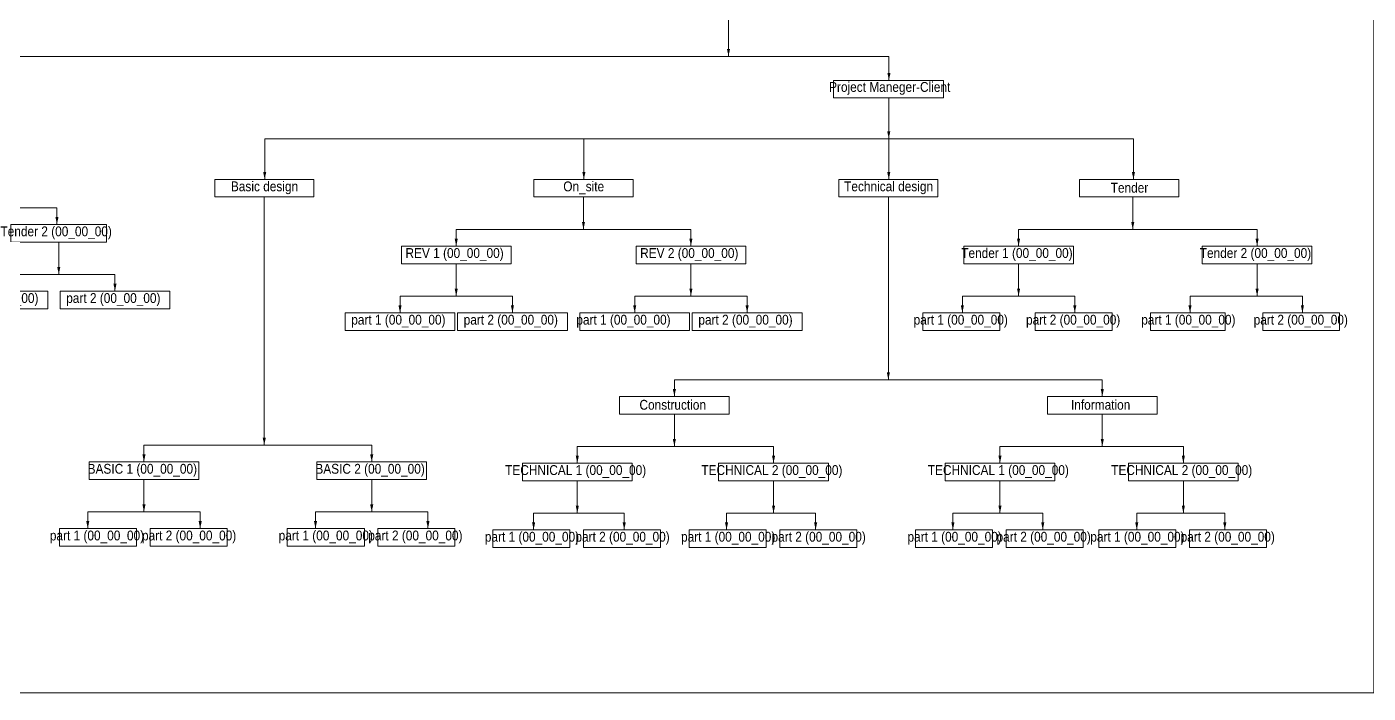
# Model space of a CAD drawing. Header units: millimetres. Extents: x 925681 to 1410834, y 71669 to 296428.
# Drawn here: x 1139506 to 1226654, y 71669 to 114970 of the extents above; entities that cross this region are included whole.
import ezdxf
from ezdxf.enums import TextEntityAlignment as Align

# ---------------------------------------------------------------- set-up
doc = ezdxf.new("R2010")
doc.units = ezdxf.units.MM
doc.header["$LTSCALE"] = 100
doc.layers.add('Ap0205_T', color=253, linetype='Continuous', lineweight=50)
doc.layers.add('Ap0302_PC', color=4, linetype='Continuous', lineweight=9)
doc.styles.add('Fosup_text tieu de', font='01.shx', dxfattribs={"width": 0.9})

# ---------------------------------------------------------------- blocks, each defined once
blk = doc.blocks.new('Tieu de')
at = {"layer": 'Ap0205_T', "style": 'Fosup_text tieu de', "width": 0.9}
blk.add_attdef('%%USA', text='', height=800, dxfattribs=at).set_placement((379, 211), align=Align.MIDDLE)
at = {"layer": 'Ap0205_T', "color": 243, "style": 'Fosup_text tieu de', "width": 0.9}
blk.add_attdef('SA', text='', height=400, dxfattribs=at).set_placement((225, -480), align=Align.MIDDLE)
blk = doc.blocks.new('A$C3F392F38')
at = {"color": 1}
blk.add_solid([(100, 480), (0, 0), (-100, 480)], dxfattribs=at)

msp = doc.modelspace()

# ---------------------------------------------------------------- linework, layer by layer
at = {"layer": 'Ap0302_PC', "ltscale": 0.3}
for p, q in [((1185102, 145311.2), (1185094.1, 113051.3)), ((1195519.2, 113051.3), (1081706.3, 113051.3)), ((1195519.2, 113051.3), (1195519.2, 111491.7)), ((1195507, 110347.7), (1195507, 107701.9)), ((1211403.3, 107701.9), (1154960.2, 107701.9)), ((1154960.2, 107701.9), (1154960.2, 105056.2)), ((1175698.3, 107701.9), (1175698.3, 105056.2)), ((1195507, 107701.9), (1195507, 105056.2)), ((1211403.3, 107701.9), (1211403.3, 105056.2)), ((1154932.9, 103912.1), (1154932.9, 87787.4)), ((1154932.9, 103912.1), (1154932.9, 87787.4)), ((1175671, 103912.1), (1175671, 101808.6)), ((1175671, 103912.1), (1175671, 101808.6)), ((1195479.7, 103912.1), (1195479.7, 92039)), ((1211359.4, 103912.1), (1211359.4, 101808.6)), ((1141463.1, 103216.8), (1126060.4, 103216.8)), ((1141463.1, 103216.8), (1141463.1, 102130.6)), ((1182652.9, 101808.6), (1167405.4, 101808.6)), ((1167405.4, 101808.6), (1167405.4, 100722.5)), ((1182652.9, 101808.6), (1182652.9, 100722.5)), ((1219438.3, 101808.6), (1203941.5, 101808.6)), ((1203941.5, 101808.6), (1203941.5, 100722.5)), ((1219438.3, 101808.6), (1219438.3, 100722.5)), ((1141582.3, 100986.6), (1141582.3, 98883.1)), ((1141582.3, 100986.6), (1141582.3, 98883.1)), ((1167405.4, 99578.4), (1167405.4, 97475)), ((1167405.4, 99578.4), (1167405.4, 97475)), ((1182652.9, 99578.4), (1182652.9, 97475)), ((1182652.9, 99578.4), (1182652.9, 97475)), ((1203941.5, 99578.4), (1203941.5, 97475)), ((1203941.5, 99578.4), (1203941.5, 97475)), ((1219438.3, 99578.4), (1219438.3, 97475)), ((1219438.3, 99578.4), (1219438.3, 97475)), ((1145234.4, 98883.1), (1137930.3, 98883.1)), ((1145234.4, 98883.1), (1145234.4, 97797)), ((1171057.5, 97475), (1163753.4, 97475)), ((1163753.4, 97475), (1163753.4, 96388.8)), ((1171057.5, 97475), (1171057.5, 96388.8)), ((1186304.9, 97475), (1179000.8, 97475)), ((1179000.8, 97475), (1179000.8, 96388.8)), ((1186304.9, 97475), (1186304.9, 96388.8)), ((1207593.5, 97475), (1200289.4, 97475)), ((1200289.4, 97475), (1200289.4, 96388.8)), ((1207593.5, 97475), (1207593.5, 96388.8)), ((1222383.1, 97475), (1215079, 97475)), ((1215079, 97475), (1215079, 96388.8)), ((1222383.1, 97475), (1222383.1, 96388.8)), ((1195479.7, 94142.5), (1195479.7, 92039)), ((1209380.4, 92039), (1181579, 92039)), ((1181579, 92039), (1181579, 90952.9)), ((1209380.4, 92039), (1209380.4, 90952.9)), ((1181579, 89808.8), (1181579, 87705.3)), ((1181579, 89808.8), (1181579, 87705.3)), ((1209380.4, 89808.8), (1209380.4, 87705.3)), ((1209380.4, 89808.8), (1209380.4, 87705.3)), ((1161914.8, 87787.4), (1147117.5, 87787.4)), ((1147117.5, 87787.4), (1147117.5, 86701.3)), ((1161914.8, 87787.4), (1161914.8, 86701.3)), ((1188021.1, 87705.3), (1175271.7, 87705.3)), ((1175271.7, 87705.3), (1175271.7, 86619.2)), ((1188021.1, 87705.3), (1188021.1, 86619.2)), ((1214647.1, 87705.3), (1202733.4, 87705.3)), ((1202733.4, 87705.3), (1202733.4, 86619.2)), ((1214647.1, 87705.3), (1214647.1, 86619.2)), ((1147117.5, 85557.2), (1147117.5, 83453.8)), ((1147117.5, 85557.2), (1147117.5, 83453.8)), ((1161914.8, 85557.2), (1161914.8, 83453.8)), ((1161914.8, 85557.2), (1161914.8, 83453.8)), ((1175271.7, 85475.1), (1175271.7, 83371.7)), ((1175271.7, 85475.1), (1175271.7, 83371.7)), ((1188021.1, 85475.1), (1188021.1, 83371.7)), ((1188021.1, 85475.1), (1188021.1, 83371.7)), ((1202733.4, 85475.1), (1202733.4, 83371.7)), ((1202733.4, 85475.1), (1202733.4, 83371.7)), ((1214647.1, 85475.1), (1214647.1, 83371.7)), ((1214647.1, 85475.1), (1214647.1, 83371.7)), ((1150769.6, 83453.8), (1143465.5, 83453.8)), ((1143465.5, 83453.8), (1143465.5, 82367.6)), ((1150769.6, 83453.8), (1150769.6, 82367.6)), ((1165566.8, 83453.8), (1158262.7, 83453.8)), ((1158262.7, 83453.8), (1158262.7, 82367.6)), ((1165566.8, 83453.8), (1165566.8, 82367.6)), ((1178318.3, 83371.7), (1172432.3, 83371.7)), ((1172432.3, 83371.7), (1172432.3, 82285.5)), ((1178318.3, 83371.7), (1178318.3, 82285.5)), ((1190756.2, 83371.7), (1184966.8, 83371.7)), ((1184966.8, 83371.7), (1184966.8, 82285.5)), ((1190756.2, 83371.7), (1190756.2, 82285.5)), ((1205512.3, 83371.7), (1199674.4, 83371.7)), ((1199674.4, 83371.7), (1199674.4, 82285.5)), ((1205512.3, 83371.7), (1205512.3, 82285.5)), ((1217339.6, 83371.7), (1211622.7, 83371.7)), ((1211622.7, 83371.7), (1211622.7, 82285.5)), ((1217339.6, 83371.7), (1217339.6, 82285.5))]:
    msp.add_line(p, q, dxfattribs=at)
for points in [[(1191905.9, 111491.7), (1199053.2, 111491.7), (1199053.2, 110347.7), (1191905.9, 110347.7)], [(1151711.7, 105056.2), (1158154, 105056.2), (1158154, 103912.1), (1151711.7, 103912.1)], [(1172449.8, 105056.2), (1178892.1, 105056.2), (1178892.1, 103912.1), (1172449.8, 103912.1)], [(1192258.6, 105056.2), (1198700.8, 105056.2), (1198700.8, 103912.1), (1192258.6, 103912.1)], [(1207907.4, 105056.2), (1214349.7, 105056.2), (1214349.7, 103912.1), (1207907.4, 103912.1)], [(1138473.7, 102130.6), (1144690.9, 102130.6), (1144690.9, 100986.6), (1138473.7, 100986.6)], [(1163839.3, 100722.5), (1170971.6, 100722.5), (1170971.6, 99578.4), (1163839.3, 99578.4)], [(1179086.7, 100722.5), (1186219, 100722.5), (1186219, 99578.4), (1179086.7, 99578.4)], [(1200375.3, 100722.5), (1207507.6, 100722.5), (1207507.6, 99578.4), (1200375.3, 99578.4)], [(1215872.2, 100722.5), (1223004.5, 100722.5), (1223004.5, 99578.4), (1215872.2, 99578.4)], [(1133740.5, 97797), (1140872.8, 97797), (1140872.8, 96652.9), (1133740.5, 96652.9)], [(1141668.2, 97797), (1148800.5, 97797), (1148800.5, 96652.9), (1141668.2, 96652.9)], [(1160187.2, 96388.8), (1167319.5, 96388.8), (1167319.5, 95244.7), (1160187.2, 95244.7)], [(1167491.3, 96388.8), (1174623.6, 96388.8), (1174623.6, 95244.7), (1167491.3, 95244.7)], [(1175434.7, 96388.8), (1182567, 96388.8), (1182567, 95244.7), (1175434.7, 95244.7)], [(1182738.8, 96388.8), (1189871.1, 96388.8), (1189871.1, 95244.7), (1182738.8, 95244.7)], [(1197723.1, 96388.8), (1202721.9, 96388.8), (1202721.9, 95244.7), (1197723.1, 95244.7)], [(1205019, 96388.8), (1210016, 96388.8), (1210016, 95244.7), (1205019, 95244.7)], [(1212512.8, 96388.8), (1217368.4, 96388.8), (1217368.4, 95244.7), (1212512.8, 95244.7)], [(1219815.1, 96388.8), (1224789.8, 96388.8), (1224789.8, 95244.7), (1219815.1, 95244.7)], [(1178012.9, 90952.9), (1185145.2, 90952.9), (1185145.2, 89808.8), (1178012.9, 89808.8)], [(1205814.2, 90952.9), (1212946.5, 90952.9), (1212946.5, 89808.8), (1205814.2, 89808.8)], [(1143551.4, 86701.3), (1150683.7, 86701.3), (1150683.7, 85557.2), (1143551.4, 85557.2)], [(1158348.6, 86701.3), (1165480.9, 86701.3), (1165480.9, 85557.2), (1158348.6, 85557.2)], [(1171705.6, 86619.2), (1178837.9, 86619.2), (1178837.9, 85475.1), (1171705.6, 85475.1)], [(1184454.9, 86619.2), (1191587.2, 86619.2), (1191587.2, 85475.1), (1184454.9, 85475.1)], [(1199167.3, 86619.2), (1206299.6, 86619.2), (1206299.6, 85475.1), (1199167.3, 85475.1)], [(1211081, 86619.2), (1218213.3, 86619.2), (1218213.3, 85475.1), (1211081, 85475.1)], [(1141631.7, 82367.6), (1146638.7, 82367.6), (1146638.7, 81223.6), (1141631.7, 81223.6)], [(1147517.7, 82367.6), (1152524.7, 82367.6), (1152524.7, 81223.6), (1147517.7, 81223.6)], [(1156428.9, 82367.6), (1161436, 82367.6), (1161436, 81223.6), (1156428.9, 81223.6)], [(1162314.9, 82367.6), (1167321.9, 82367.6), (1167321.9, 81223.6), (1162314.9, 81223.6)], [(1169785.9, 82285.5), (1174792.9, 82285.5), (1174792.9, 81141.5), (1169785.9, 81141.5)], [(1175671.9, 82285.5), (1180678.9, 82285.5), (1180678.9, 81141.5), (1175671.9, 81141.5)], [(1182535.2, 82285.5), (1187542.3, 82285.5), (1187542.3, 81141.5), (1182535.2, 81141.5)], [(1188421.2, 82285.5), (1193428.2, 82285.5), (1193428.2, 81141.5), (1188421.2, 81141.5)], [(1197247.6, 82285.5), (1202254.6, 82285.5), (1202254.6, 81141.5), (1197247.6, 81141.5)], [(1203133.6, 82285.5), (1208140.6, 82285.5), (1208140.6, 81141.5), (1203133.6, 81141.5)], [(1209161.3, 82285.5), (1214168.3, 82285.5), (1214168.3, 81141.5), (1209161.3, 81141.5)], [(1215047.3, 82285.5), (1220054.3, 82285.5), (1220054.3, 81141.5), (1215047.3, 81141.5)]]:
    msp.add_lwpolyline(points, close=True, dxfattribs=at)
at = {"layer": 'Defpoints', "const_width": 50}
msp.add_lwpolyline([(1070138.9, 71694.2), (1227014.9, 71694.2), (1227014.9, 158084.2), (1070138.9, 158084.2)], close=True, dxfattribs=at)

# ---------------------------------------------------------------- block references
for p in [(1185094.1, 113051.3), (1195519.2, 111491.7), (1195507, 107701.9), (1154960.2, 105056.2), (1154960.2, 105056.2), (1175698.3, 105056.2), (1175698.3, 105056.2), (1195507, 105056.2), (1195507, 105056.2), (1211403.3, 105056.2), (1211403.3, 105056.2), (1141463.1, 102130.6), (1141463.1, 102130.6), (1175671, 101808.6), (1175671, 101808.6), (1211359.4, 101808.6), (1211359.4, 101808.6), (1167405.4, 100722.5), (1167405.4, 100722.5), (1182652.9, 100722.5), (1182652.9, 100722.5), (1203941.5, 100722.5), (1203941.5, 100722.5), (1219438.3, 100722.5), (1219438.3, 100722.5), (1141582.3, 98883.1), (1141582.3, 98883.1), (1145234.4, 97797), (1145234.4, 97797), (1167405.4, 97475), (1167405.4, 97475), (1182652.9, 97475), (1182652.9, 97475), (1203941.5, 97475), (1203941.5, 97475), (1219438.3, 97475), (1219438.3, 97475), (1163753.4, 96388.8), (1163753.4, 96388.8), (1171057.5, 96388.8), (1171057.5, 96388.8), (1179000.8, 96388.8), (1179000.8, 96388.8), (1186304.9, 96388.8), (1186304.9, 96388.8), (1200289.4, 96388.8), (1200289.4, 96388.8), (1207593.5, 96388.8), (1207593.5, 96388.8), (1215079, 96388.8), (1215079, 96388.8), (1222383.1, 96388.8), (1222383.1, 96388.8), (1195479.7, 92039), (1195479.7, 92039), (1181579, 90952.9), (1181579, 90952.9), (1209380.4, 90952.9), (1209380.4, 90952.9), (1154932.9, 87787.4), (1154932.9, 87787.4), (1181579, 87705.3), (1181579, 87705.3), (1209380.4, 87705.3), (1209380.4, 87705.3), (1147117.5, 86701.3), (1147117.5, 86701.3), (1161914.8, 86701.3), (1161914.8, 86701.3), (1175271.7, 86619.2), (1175271.7, 86619.2), (1188021.1, 86619.2), (1188021.1, 86619.2), (1202733.4, 86619.2), (1202733.4, 86619.2), (1214647.1, 86619.2), (1214647.1, 86619.2), (1147117.5, 83453.8), (1147117.5, 83453.8), (1161914.8, 83453.8), (1161914.8, 83453.8), (1175271.7, 83371.7), (1175271.7, 83371.7), (1188021.1, 83371.7), (1188021.1, 83371.7), (1202733.4, 83371.7), (1202733.4, 83371.7), (1214647.1, 83371.7), (1214647.1, 83371.7), (1143465.5, 82367.6), (1143465.5, 82367.6), (1150769.6, 82367.6), (1150769.6, 82367.6), (1158262.7, 82367.6), (1158262.7, 82367.6), (1165566.8, 82367.6), (1165566.8, 82367.6), (1172432.3, 82285.5), (1172432.3, 82285.5), (1178318.3, 82285.5), (1178318.3, 82285.5), (1184966.8, 82285.5), (1184966.8, 82285.5), (1190756.2, 82285.5), (1190756.2, 82285.5), (1199674.4, 82285.5), (1199674.4, 82285.5), (1205512.3, 82285.5), (1205512.3, 82285.5), (1211618.7, 82285.5), (1211618.7, 82285.5), (1217339.6, 82285.5), (1217339.6, 82285.5)]:
    msp.add_blockref('A$C3F392F38', p)
at = {"layer": 'Ap0205_T'}
ref = msp.add_blockref('Tieu de', (1195264.5, 110814.5), dxfattribs=dict(at, xscale=0.8000000007450581, yscale=0.7999999998137355, zscale=0.7999999999999545))
ref.add_attrib('%%USA', 'Project Maneger-Client', dxfattribs={"height": 640, "style": 'Fosup_text tieu de', "width": 0.9}).set_placement((1195567.8, 110983.5), align=Align.MIDDLE)
ref = msp.add_blockref('Tieu de', (1154646.5, 104356.1), dxfattribs=dict(at, xscale=0.8000000007450581, yscale=0.7999999998137355, zscale=0.7999999999999545))
ref.add_attrib('%%USA', 'Basic design', dxfattribs={"height": 640, "style": 'Fosup_text tieu de', "width": 0.9}).set_placement((1154949.8, 104525), align=Align.MIDDLE)
ref = msp.add_blockref('Tieu de', (1175384.6, 104356.1), dxfattribs=dict(at, xscale=0.8000000007450581, yscale=0.7999999998137355, zscale=0.7999999999999545))
ref.add_attrib('%%USA', 'On_site', dxfattribs={"height": 640, "style": 'Fosup_text tieu de', "width": 0.9}).set_placement((1175687.9, 104525), align=Align.MIDDLE)
ref = msp.add_blockref('Tieu de', (1195193.4, 104356.1), dxfattribs=dict(at, xscale=0.8000000007450581, yscale=0.7999999998137355, zscale=0.7999999999999545))
ref.add_attrib('%%USA', 'Technical design', dxfattribs={"height": 640, "style": 'Fosup_text tieu de', "width": 0.9}).set_placement((1195496.6, 104525), align=Align.MIDDLE)
ref = msp.add_blockref('Tieu de', (1210842.2, 104356.1), dxfattribs=dict(at, xscale=0.8000000007450581, yscale=0.7999999998137355, zscale=0.7999999999999545))
ref.add_attrib('%%USA', 'Tender', dxfattribs={"height": 640, "style": 'Fosup_text tieu de', "width": 0.9}).set_placement((1211145.5, 104525), align=Align.MIDDLE)
ref = msp.add_blockref('Tieu de', (1141109.3, 101430.5), dxfattribs=dict(at, xscale=0.8000000007450581, yscale=0.7999999998137355, zscale=0.7999999999999545))
ref.add_attrib('%%USA', 'Tender 2 (00_00_00)', dxfattribs={"height": 640, "style": 'Fosup_text tieu de', "width": 0.9}).set_placement((1141412.6, 101599.5), align=Align.MIDDLE)
ref = msp.add_blockref('Tieu de', (1166995, 100022.4), dxfattribs=dict(at, xscale=0.8000000007450581, yscale=0.7999999998137355, zscale=0.7999999999999545))
ref.add_attrib('%%USA', 'REV 1 (00_00_00)', dxfattribs={"height": 640, "style": 'Fosup_text tieu de', "width": 0.9}).set_placement((1167298.3, 100191.4), align=Align.MIDDLE)
ref = msp.add_blockref('Tieu de', (1182242.5, 100022.4), dxfattribs=dict(at, xscale=0.8000000007450581, yscale=0.7999999998137355, zscale=0.7999999999999545))
ref.add_attrib('%%USA', 'REV 2 (00_00_00)', dxfattribs={"height": 640, "style": 'Fosup_text tieu de', "width": 0.9}).set_placement((1182545.7, 100191.4), align=Align.MIDDLE)
ref = msp.add_blockref('Tieu de', (1203531.1, 100022.4), dxfattribs=dict(at, xscale=0.8000000007450581, yscale=0.7999999998137355, zscale=0.7999999999999545))
ref.add_attrib('%%USA', 'Tender 1 (00_00_00)', dxfattribs={"height": 640, "style": 'Fosup_text tieu de', "width": 0.9}).set_placement((1203834.4, 100191.4), align=Align.MIDDLE)
ref = msp.add_blockref('Tieu de', (1219028, 100022.4), dxfattribs=dict(at, xscale=0.8000000007450581, yscale=0.7999999998137355, zscale=0.7999999999999545))
ref.add_attrib('%%USA', 'Tender 2 (00_00_00)', dxfattribs={"height": 640, "style": 'Fosup_text tieu de', "width": 0.9}).set_placement((1219331.2, 100191.4), align=Align.MIDDLE)
ref = msp.add_blockref('Tieu de', (1136896.2, 97096.8), dxfattribs=dict(at, xscale=0.8000000007450581, yscale=0.7999999998137355, zscale=0.7999999999999545))
ref.add_attrib('%%USA', 'part 1 (00_00_00)', dxfattribs={"height": 640, "style": 'Fosup_text tieu de', "width": 0.9}).set_placement((1137199.5, 97265.8), align=Align.MIDDLE)
ref = msp.add_blockref('Tieu de', (1144824, 97096.8), dxfattribs=dict(at, xscale=0.8000000007450581, yscale=0.7999999998137355, zscale=0.7999999999999545))
ref.add_attrib('%%USA', 'part 2 (00_00_00)', dxfattribs={"height": 640, "style": 'Fosup_text tieu de', "width": 0.9}).set_placement((1145127.3, 97265.8), align=Align.MIDDLE)
ref = msp.add_blockref('Tieu de', (1163343, 95688.7), dxfattribs=dict(at, xscale=0.8000000007450581, yscale=0.7999999998137355, zscale=0.7999999999999545))
ref.add_attrib('%%USA', 'part 1 (00_00_00)', dxfattribs={"height": 640, "style": 'Fosup_text tieu de', "width": 0.9}).set_placement((1163646.3, 95857.7), align=Align.MIDDLE)
ref = msp.add_blockref('Tieu de', (1170647.1, 95688.7), dxfattribs=dict(at, xscale=0.8000000007450581, yscale=0.7999999998137355, zscale=0.7999999999999545))
ref.add_attrib('%%USA', 'part 2 (00_00_00)', dxfattribs={"height": 640, "style": 'Fosup_text tieu de', "width": 0.9}).set_placement((1170950.4, 95857.7), align=Align.MIDDLE)
ref = msp.add_blockref('Tieu de', (1177966.8, 95688.7), dxfattribs=dict(at, xscale=0.8000000007450581, yscale=0.7999999998137355, zscale=0.7999999999999545))
ref.add_attrib('%%USA', 'part 1 (00_00_00)', dxfattribs={"height": 640, "style": 'Fosup_text tieu de', "width": 0.9}).set_placement((1178270.1, 95857.7), align=Align.MIDDLE)
ref = msp.add_blockref('Tieu de', (1185894.5, 95688.7), dxfattribs=dict(at, xscale=0.8000000007450581, yscale=0.7999999998137355, zscale=0.7999999999999545))
ref.add_attrib('%%USA', 'part 2 (00_00_00)', dxfattribs={"height": 640, "style": 'Fosup_text tieu de', "width": 0.9}).set_placement((1186197.8, 95857.7), align=Align.MIDDLE)
ref = msp.add_blockref('Tieu de', (1199879, 95688.7), dxfattribs=dict(at, xscale=0.8000000007450581, yscale=0.7999999998137355, zscale=0.7999999999999545))
ref.add_attrib('%%USA', 'part 1 (00_00_00)', dxfattribs={"height": 640, "style": 'Fosup_text tieu de', "width": 0.9}).set_placement((1200182.3, 95857.7), align=Align.MIDDLE)
ref = msp.add_blockref('Tieu de', (1207183.2, 95688.7), dxfattribs=dict(at, xscale=0.8000000007450581, yscale=0.7999999998137355, zscale=0.7999999999999545))
ref.add_attrib('%%USA', 'part 2 (00_00_00)', dxfattribs={"height": 640, "style": 'Fosup_text tieu de', "width": 0.9}).set_placement((1207486.4, 95857.7), align=Align.MIDDLE)
ref = msp.add_blockref('Tieu de', (1214668.6, 95688.7), dxfattribs=dict(at, xscale=0.8000000007450581, yscale=0.7999999998137355, zscale=0.7999999999999545))
ref.add_attrib('%%USA', 'part 1 (00_00_00)', dxfattribs={"height": 640, "style": 'Fosup_text tieu de', "width": 0.9}).set_placement((1214971.9, 95857.7), align=Align.MIDDLE)
ref = msp.add_blockref('Tieu de', (1221972.7, 95688.7), dxfattribs=dict(at, xscale=0.8000000007450581, yscale=0.7999999998137355, zscale=0.7999999999999545))
ref.add_attrib('%%USA', 'part 2 (00_00_00)', dxfattribs={"height": 640, "style": 'Fosup_text tieu de', "width": 0.9}).set_placement((1222276, 95857.7), align=Align.MIDDLE)
ref = msp.add_blockref('Tieu de', (1181168.7, 90252.8), dxfattribs=dict(at, xscale=0.8000000007450581, yscale=0.7999999998137355, zscale=0.7999999999999545))
ref.add_attrib('%%USA', 'Construction', dxfattribs={"height": 640, "style": 'Fosup_text tieu de', "width": 0.9}).set_placement((1181471.9, 90421.7), align=Align.MIDDLE)
ref = msp.add_blockref('Tieu de', (1208970, 90252.8), dxfattribs=dict(at, xscale=0.8000000007450581, yscale=0.7999999998137355, zscale=0.7999999999999545))
ref.add_attrib('%%USA', 'Information', dxfattribs={"height": 640, "style": 'Fosup_text tieu de', "width": 0.9}).set_placement((1209273.3, 90421.7), align=Align.MIDDLE)
ref = msp.add_blockref('Tieu de', (1146707.1, 86001.2), dxfattribs=dict(at, xscale=0.8000000007450581, yscale=0.7999999998137355, zscale=0.7999999999999545))
ref.add_attrib('%%USA', 'BASIC 1 (00_00_00)', dxfattribs={"height": 640, "style": 'Fosup_text tieu de', "width": 0.9}).set_placement((1147010.4, 86170.2), align=Align.MIDDLE)
ref = msp.add_blockref('Tieu de', (1161504.4, 86001.2), dxfattribs=dict(at, xscale=0.8000000007450581, yscale=0.7999999998137355, zscale=0.7999999999999545))
ref.add_attrib('%%USA', 'BASIC 2 (00_00_00)', dxfattribs={"height": 640, "style": 'Fosup_text tieu de', "width": 0.9}).set_placement((1161807.6, 86170.2), align=Align.MIDDLE)
ref = msp.add_blockref('Tieu de', (1174861.3, 85919.1), dxfattribs=dict(at, xscale=0.8000000007450581, yscale=0.7999999998137355, zscale=0.7999999999999545))
ref.add_attrib('%%USA', 'TECHNICAL 1 (00_00_00)', dxfattribs={"height": 640, "style": 'Fosup_text tieu de', "width": 0.9}).set_placement((1175164.6, 86088.1), align=Align.MIDDLE)
ref = msp.add_blockref('Tieu de', (1187610.7, 85919.1), dxfattribs=dict(at, xscale=0.8000000007450581, yscale=0.7999999998137355, zscale=0.7999999999999545))
ref.add_attrib('%%USA', 'TECHNICAL 2 (00_00_00)', dxfattribs={"height": 640, "style": 'Fosup_text tieu de', "width": 0.9}).set_placement((1187913.9, 86088.1), align=Align.MIDDLE)
ref = msp.add_blockref('Tieu de', (1202323, 85919.1), dxfattribs=dict(at, xscale=0.8000000007450581, yscale=0.7999999998137355, zscale=0.7999999999999545))
ref.add_attrib('%%USA', 'TECHNICAL 1 (00_00_00)', dxfattribs={"height": 640, "style": 'Fosup_text tieu de', "width": 0.9}).set_placement((1202626.3, 86088.1), align=Align.MIDDLE)
ref = msp.add_blockref('Tieu de', (1214236.7, 85919.1), dxfattribs=dict(at, xscale=0.8000000007450581, yscale=0.7999999998137355, zscale=0.7999999999999545))
ref.add_attrib('%%USA', 'TECHNICAL 2 (00_00_00)', dxfattribs={"height": 640, "style": 'Fosup_text tieu de', "width": 0.9}).set_placement((1214540, 86088.1), align=Align.MIDDLE)
ref = msp.add_blockref('Tieu de', (1143760.6, 81667.5), dxfattribs=dict(at, xscale=0.8000000007450581, yscale=0.7999999998137355, zscale=0.7999999999999545))
ref.add_attrib('%%USA', 'part 1 (00_00_00)', dxfattribs={"height": 640, "style": 'Fosup_text tieu de', "width": 0.9}).set_placement((1144063.8, 81836.5), align=Align.MIDDLE)
ref = msp.add_blockref('Tieu de', (1149745.7, 81667.5), dxfattribs=dict(at, xscale=0.8000000007450581, yscale=0.7999999998137355, zscale=0.7999999999999545))
ref.add_attrib('%%USA', 'part 2 (00_00_00)', dxfattribs={"height": 640, "style": 'Fosup_text tieu de', "width": 0.9}).set_placement((1150049, 81836.5), align=Align.MIDDLE)
ref = msp.add_blockref('Tieu de', (1158626.2, 81667.5), dxfattribs=dict(at, xscale=0.8000000007450581, yscale=0.7999999998137355, zscale=0.7999999999999545))
ref.add_attrib('%%USA', 'part 1 (00_00_00)', dxfattribs={"height": 640, "style": 'Fosup_text tieu de', "width": 0.9}).set_placement((1158929.4, 81836.5), align=Align.MIDDLE)
ref = msp.add_blockref('Tieu de', (1164447.1, 81667.5), dxfattribs=dict(at, xscale=0.8000000007450581, yscale=0.7999999998137355, zscale=0.7999999999999545))
ref.add_attrib('%%USA', 'part 2 (00_00_00)', dxfattribs={"height": 640, "style": 'Fosup_text tieu de', "width": 0.9}).set_placement((1164750.4, 81836.5), align=Align.MIDDLE)
ref = msp.add_blockref('Tieu de', (1172021.9, 81585.4), dxfattribs=dict(at, xscale=0.8000000007450581, yscale=0.7999999998137355, zscale=0.7999999999999545))
ref.add_attrib('%%USA', 'part 1 (00_00_00)', dxfattribs={"height": 640, "style": 'Fosup_text tieu de', "width": 0.9}).set_placement((1172325.2, 81754.4), align=Align.MIDDLE)
ref = msp.add_blockref('Tieu de', (1177907.9, 81585.4), dxfattribs=dict(at, xscale=0.8000000007450581, yscale=0.7999999998137355, zscale=0.7999999999999545))
ref.add_attrib('%%USA', 'part 2 (00_00_00)', dxfattribs={"height": 640, "style": 'Fosup_text tieu de', "width": 0.9}).set_placement((1178211.1, 81754.4), align=Align.MIDDLE)
ref = msp.add_blockref('Tieu de', (1184769.2, 81585.4), dxfattribs=dict(at, xscale=0.8000000007450581, yscale=0.7999999998137355, zscale=0.7999999999999545))
ref.add_attrib('%%USA', 'part 1 (00_00_00)', dxfattribs={"height": 640, "style": 'Fosup_text tieu de', "width": 0.9}).set_placement((1185072.4, 81754.4), align=Align.MIDDLE)
ref = msp.add_blockref('Tieu de', (1190648.9, 81585.4), dxfattribs=dict(at, xscale=0.8000000007450581, yscale=0.7999999998137355, zscale=0.7999999999999545))
ref.add_attrib('%%USA', 'part 2 (00_00_00)', dxfattribs={"height": 640, "style": 'Fosup_text tieu de', "width": 0.9}).set_placement((1190952.1, 81754.4), align=Align.MIDDLE)
ref = msp.add_blockref('Tieu de', (1199483.2, 81585.4), dxfattribs=dict(at, xscale=0.8000000007450581, yscale=0.7999999998137355, zscale=0.7999999999999545))
ref.add_attrib('%%USA', 'part 1 (00_00_00)', dxfattribs={"height": 640, "style": 'Fosup_text tieu de', "width": 0.9}).set_placement((1199786.5, 81754.4), align=Align.MIDDLE)
ref = msp.add_blockref('Tieu de', (1205266.5, 81585.4), dxfattribs=dict(at, xscale=0.8000000007450581, yscale=0.7999999998137355, zscale=0.7999999999999545))
ref.add_attrib('%%USA', 'part 2 (00_00_00)', dxfattribs={"height": 640, "style": 'Fosup_text tieu de', "width": 0.9}).set_placement((1205569.8, 81754.4), align=Align.MIDDLE)
ref = msp.add_blockref('Tieu de', (1211359.2, 81585.4), dxfattribs=dict(at, xscale=0.8000000007450581, yscale=0.7999999998137355, zscale=0.7999999999999545))
ref.add_attrib('%%USA', 'part 1 (00_00_00)', dxfattribs={"height": 640, "style": 'Fosup_text tieu de', "width": 0.9}).set_placement((1211662.5, 81754.4), align=Align.MIDDLE)
ref = msp.add_blockref('Tieu de', (1217225.9, 81585.4), dxfattribs=dict(at, xscale=0.8000000007450581, yscale=0.7999999998137355, zscale=0.7999999999999545))
ref.add_attrib('%%USA', 'part 2 (00_00_00)', dxfattribs={"height": 640, "style": 'Fosup_text tieu de', "width": 0.9}).set_placement((1217529.1, 81754.4), align=Align.MIDDLE)

doc.saveas('drawing.dxf')
